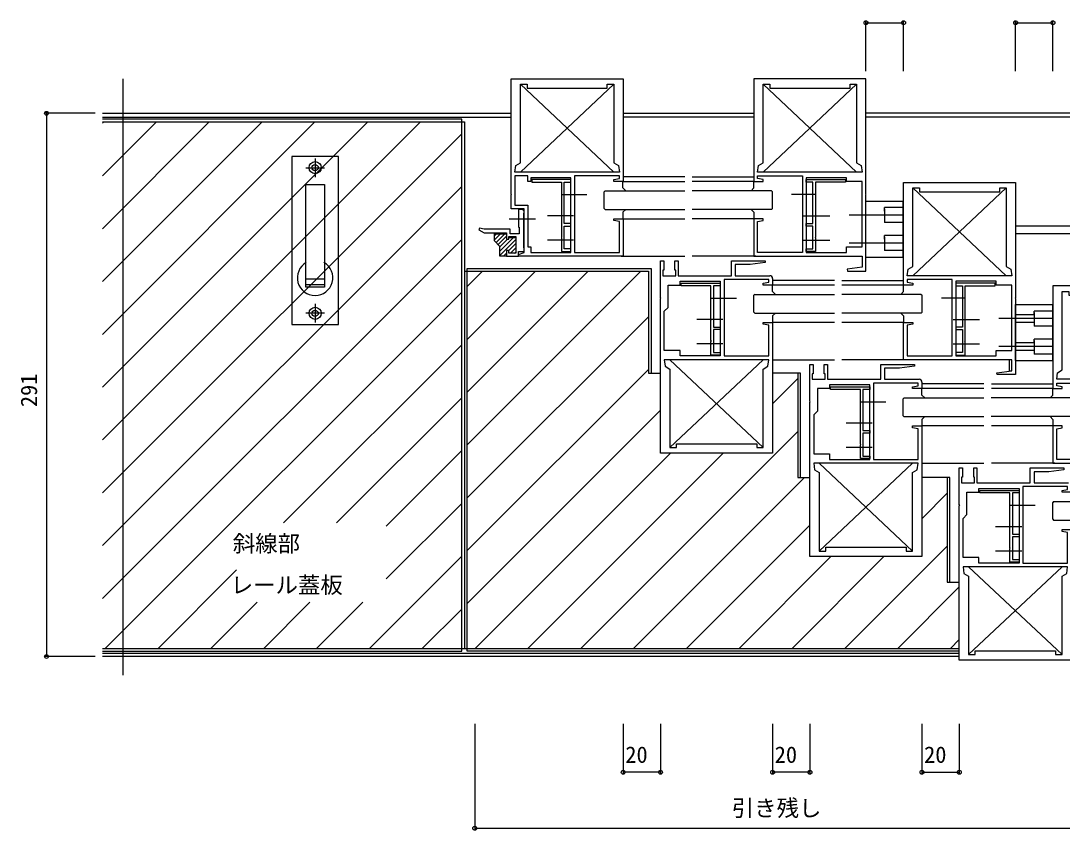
# Model space of a CAD drawing. Units: millimetres, scale not verified. Extents: x -699 to 701, y -1083 to 1079.
# Drawn here: x -220 to 338, y -425 to 8 of the extents above; entities that cross this region are included whole.
import ezdxf
from ezdxf.enums import TextEntityAlignment as Align

# ---------------------------------------------------------------- set-up
doc = ezdxf.new("R2010")
doc.units = ezdxf.units.MM
doc.header["$LTSCALE"] = 6
for name, color, linetype in [('0-1_USER1', 3, 'Continuous'), ('0-2_YKK_11', 7, 'Continuous'), ('0-3_YKK_12', 2, 'Continuous'), ('0-4_YKK_13', 4, 'Continuous'), ('0-6_YKK_D', 6, 'Continuous')]:
    doc.layers.add(name, color=color, linetype=linetype)
doc.styles.add('ＭＳ ゴシック', font='')
doc.styles.get('ＭＳ ゴシック').set_extended_font_data('MS Gothic')

msp = doc.modelspace()

# ---------------------------------------------------------------- linework, layer by layer
at = {"layer": '0-2_YKK_11'}
for p, q in [((231.45, -22.613), (173.45, -22.613)), ((-176.382, -46.385), (-175.76, -45.763)), ((-176.382, -74.673), (-147.472, -45.763)), ((-176.382, -102.96), (-119.184, -45.763)), ((-176.382, -131.248), (-90.896, -45.763)), ((-176.382, -159.536), (-62.608, -45.763)), ((-176.382, -187.824), (-34.321, -45.763)), ((-176.382, -216.112), (-6.033, -45.763)), ((-176.382, -244.399), (15.95, -52.068)), ((-62.55, -65.263), (-62.55, -75.263)), ((-67.55, -70.263), (-57.55, -70.263)), ((-176.382, -272.687), (15.95, -80.356)), ((-176.382, -300.975), (15.95, -108.644)), ((18.95, -133.931), (27.119, -125.763)), ((18.95, -162.219), (55.406, -125.763)), ((18.95, -190.507), (83.694, -125.763)), ((18.95, -218.795), (111.982, -125.763)), ((-67.55, -129.763), (-57.55, -129.763)), ((-67.55, -132.763), (-57.55, -132.763)), ((-174.881, -327.763), (15.95, -136.931)), ((-62.55, -143.263), (-62.55, -153.263)), ((-57.55, -148.263), (-67.55, -148.263)), ((18.95, -247.083), (115.95, -150.083)), ((-79.397, -260.566), (15.95, -165.219)), ((18.95, -275.37), (115.95, -178.37)), ((182.45, -196.734), (195.95, -183.234)), ((-51.109, -260.566), (15.95, -193.507)), ((18.95, -303.658), (122.45, -200.158)), ((79.709, -327.763), (195.95, -211.522)), ((-24.551, -262.295), (15.95, -221.795)), ((23.133, -327.763), (127.783, -223.113)), ((51.421, -327.763), (156.071, -223.113)), ((107.997, -327.763), (199.497, -236.263)), ((262.706, -257.917), (275.95, -244.673)), ((-24.551, -290.583), (15.95, -250.083)), ((136.284, -327.763), (202.147, -261.9)), ((221.148, -327.763), (275.95, -272.961)), ((-33.442, -327.763), (15.95, -278.37)), ((164.572, -327.763), (213.722, -278.613)), ((192.86, -327.763), (242.01, -278.613)), ((-146.594, -327.763), (-104.551, -285.72)), ((249.436, -327.763), (282.45, -294.748)), ((-118.306, -327.763), (-93.609, -303.066)), ((-90.018, -327.763), (-65.321, -303.066)), ((-61.73, -327.763), (-37.033, -303.066)), ((-5.155, -327.763), (15.95, -306.658)), ((277.723, -327.763), (282.45, -323.036)), ((-176.382, -327.763), (282.45, -327.763))]:
    msp.add_line(p, q, dxfattribs=at)
for points in [[(42.45, -84.413), (42.45, -22.613), (102.45, -22.613), (102.45, -77.613), (97.45, -77.613), (97.45, -76.613), (100.45, -76.113), (100.45, -74.613), (76.45, -74.613), (76.45, -115.613), (100.45, -115.613), (100.45, -99.113), (97.45, -98.613), (97.45, -97.613), (102.45, -97.613), (102.45, -117.613), (46.45, -117.613), (46.45, -116.77), (49.45, -115.613), (49.45, -92.313), (42.45, -92.313), (42.45, -84.813), (42.65, -84.613)], [(100.45, -72.613), (44.45, -72.613), (44.95, -69.113), (47.45, -67.613), (47.45, -25.613), (50.95, -25.613), (50.95, -27.613), (93.95, -27.613), (93.95, -25.613), (97.45, -25.613), (97.45, -67.613), (99.95, -69.113)], [(232.45, -84.413), (232.45, -22.613), (172.45, -22.613), (172.45, -77.613), (177.45, -77.613), (177.45, -76.613), (174.45, -76.113), (174.45, -74.613), (198.45, -74.613), (198.45, -115.613), (174.45, -115.613), (174.45, -99.113), (177.45, -98.613), (177.45, -97.613), (172.45, -97.613), (172.45, -117.613), (230.45, -117.613), (230.45, -123.613), (222.421, -124.679), (222.483, -125.613), (232.45, -125.613), (232.45, -84.813), (232.25, -84.613)], [(230.45, -72.613), (174.45, -72.613), (174.95, -69.113), (177.45, -67.613), (177.45, -25.613), (180.95, -25.613), (180.95, -27.613), (223.95, -27.613), (223.95, -25.613), (227.45, -25.613), (227.45, -67.613), (229.95, -69.113)], [(-75.05, -64.263), (-75.05, -154.263), (-50.05, -154.263), (-50.05, -64.263)], [(74.45, -115.613), (74.45, -75.613), (52.95, -75.613), (52.95, -77.613), (51.45, -77.613), (51.45, -74.613), (44.45, -74.613), (44.45, -90.313), (51.45, -90.313), (51.45, -112.613), (52.95, -112.613), (52.95, -115.613)], [(70.85, -100.113), (70.85, -78.013), (74.45, -78.013), (74.45, -76.613), (53.45, -76.613), (53.45, -78.013), (69.45, -78.013), (69.45, -95.913), (69.65, -96.113), (69.45, -96.313), (69.45, -107.413), (69.65, -107.613), (69.45, -107.813), (69.45, -108.913), (69.65, -109.113), (69.45, -109.313), (69.45, -115.113), (74.45, -115.113), (74.45, -113.713), (70.85, -113.713), (70.85, -101.513), (74.45, -101.513), (74.45, -100.113)], [(200.45, -75.613), (200.45, -115.613), (221.95, -115.613), (221.95, -112.613), (230.45, -112.613), (230.45, -77.613), (221.95, -77.613), (221.95, -75.613)], [(204.05, -100.113), (204.05, -78.013), (200.45, -78.013), (200.45, -76.613), (221.45, -76.613), (221.45, -78.013), (205.45, -78.013), (205.45, -95.913), (205.25, -96.113), (205.45, -96.313), (205.45, -107.413), (205.25, -107.613), (205.45, -107.813), (205.45, -108.913), (205.25, -109.113), (205.45, -109.313), (205.45, -115.113), (200.45, -115.113), (200.45, -113.713), (204.05, -113.713), (204.05, -101.513), (200.45, -101.513), (200.45, -100.113)], [(-67.55, -134.263), (-67.55, -79.263), (-57.55, -79.263), (-57.55, -134.263)], [(312.6, -78.113), (312.6, -139.913), (312.4, -140.113), (312.6, -140.313), (312.6, -181.113), (302.633, -181.113), (302.571, -180.179), (310.6, -179.113), (310.6, -173.113), (252.6, -173.113), (252.6, -153.113), (257.6, -153.113), (257.6, -154.113), (254.6, -154.613), (254.6, -171.113), (278.6, -171.113), (278.6, -130.113), (254.6, -130.113), (254.6, -131.613), (257.6, -132.113), (257.6, -133.113), (252.6, -133.113), (252.6, -78.113)], [(310.6, -128.113), (254.6, -128.113), (255.1, -124.613), (257.6, -123.113), (257.6, -81.113), (261.1, -81.113), (261.1, -83.113), (304.1, -83.113), (304.1, -81.113), (307.6, -81.113), (307.6, -123.113), (310.1, -124.613)], [(49.25, -113.113), (49.25, -94.613), (49.45, -94.613), (49.45, -93.613), (48.45, -92.613), (46.45, -92.613), (46.45, -97.313), (46.75, -97.613), (46.45, -97.913), (46.45, -102.113), (46.75, -102.113), (46.75, -105.613), (41.95, -105.613), (41.95, -103.113), (27.95, -103.113), (25.474, -102.607), (25.135, -103.509), (27.95, -105.113), (39.95, -105.113), (39.95, -108.613), (41.25, -108.613), (41.25, -107.613), (44.95, -107.613), (44.95, -116.113), (41.25, -116.113), (41.25, -114.613), (39.95, -114.613), (39.95, -117.613), (46.45, -117.613), (46.45, -115.113), (49.45, -115.113), (49.45, -113.113)], [(154.45, -131.113), (154.45, -171.113), (132.95, -171.113), (132.95, -168.113), (124.45, -168.113), (124.45, -147.113), (126.45, -145.113), (126.45, -133.113), (132.95, -133.113), (132.95, -131.113)], [(150.85, -133.513), (150.85, -155.613), (154.45, -155.613), (154.45, -157.013), (150.85, -157.013), (150.85, -169.213), (154.45, -169.213), (154.45, -170.613), (149.45, -170.613), (149.45, -164.813), (149.65, -164.613), (149.45, -164.413), (149.45, -163.313), (149.65, -163.113), (149.45, -162.913), (149.45, -151.813), (149.65, -151.613), (149.45, -151.413), (149.45, -133.513), (133.45, -133.513), (133.45, -132.113), (154.45, -132.113), (154.45, -133.513)], [(280.6, -131.113), (280.6, -171.113), (302.1, -171.113), (302.1, -168.113), (310.6, -168.113), (310.6, -133.113), (302.1, -133.113), (302.1, -131.113)], [(284.2, -133.513), (284.2, -155.613), (280.6, -155.613), (280.6, -157.013), (284.2, -157.013), (284.2, -169.213), (280.6, -169.213), (280.6, -170.613), (285.6, -170.613), (285.6, -164.813), (285.4, -164.613), (285.6, -164.413), (285.6, -163.313), (285.4, -163.113), (285.6, -162.913), (285.6, -151.813), (285.4, -151.613), (285.6, -151.413), (285.6, -133.513), (301.6, -133.513), (301.6, -132.113), (280.6, -132.113), (280.6, -133.513)], [(392.6, -195.413), (392.6, -133.613), (332.6, -133.613), (332.6, -188.613), (337.6, -188.613), (337.6, -187.613), (334.6, -187.113), (334.6, -185.613), (358.6, -185.613), (358.6, -226.613), (334.6, -226.613), (334.6, -210.113), (337.6, -209.613), (337.6, -208.613), (332.6, -208.613), (332.6, -228.613), (390.6, -228.613), (390.6, -234.613), (382.571, -235.679), (382.633, -236.613), (392.6, -236.613), (392.6, -195.813), (392.4, -195.613)], [(390.6, -183.613), (334.6, -183.613), (335.1, -180.113), (337.6, -178.613), (337.6, -136.613), (341.1, -136.613), (341.1, -138.613), (384.1, -138.613), (384.1, -136.613), (387.6, -136.613), (387.6, -178.613), (390.1, -180.113)], [(180.45, -173.113), (124.45, -173.113), (124.95, -176.613), (127.45, -178.113), (127.45, -220.113), (130.95, -220.113), (130.95, -218.113), (173.95, -218.113), (173.95, -220.113), (177.45, -220.113), (177.45, -178.113), (179.95, -176.613)], [(234.45, -226.613), (234.45, -186.613), (212.95, -186.613), (212.95, -188.613), (206.45, -188.613), (206.45, -200.613), (204.45, -202.613), (204.45, -223.613), (212.95, -223.613), (212.95, -226.613)], [(230.85, -189.013), (230.85, -211.113), (234.45, -211.113), (234.45, -212.513), (230.85, -212.513), (230.85, -224.713), (234.45, -224.713), (234.45, -226.113), (229.45, -226.113), (229.45, -220.313), (229.65, -220.113), (229.45, -219.913), (229.45, -218.813), (229.65, -218.613), (229.45, -218.413), (229.45, -207.313), (229.65, -207.113), (229.45, -206.913), (229.45, -189.013), (213.45, -189.013), (213.45, -187.613), (234.45, -187.613), (234.45, -189.013)], [(260.45, -228.613), (204.45, -228.613), (204.95, -232.113), (207.45, -233.613), (207.45, -275.613), (210.95, -275.613), (210.95, -273.613), (253.95, -273.613), (253.95, -275.613), (257.45, -275.613), (257.45, -233.613), (259.95, -232.113)], [(314.45, -242.113), (314.45, -282.113), (292.95, -282.113), (292.95, -279.113), (284.45, -279.113), (284.45, -258.113), (286.45, -256.113), (286.45, -244.113), (292.95, -244.113), (292.95, -242.113)], [(310.85, -244.513), (310.85, -266.613), (314.45, -266.613), (314.45, -268.013), (310.85, -268.013), (310.85, -280.213), (314.45, -280.213), (314.45, -281.613), (309.45, -281.613), (309.45, -275.813), (309.65, -275.613), (309.45, -275.413), (309.45, -274.313), (309.65, -274.113), (309.45, -273.913), (309.45, -262.813), (309.65, -262.613), (309.45, -262.413), (309.45, -244.513), (293.45, -244.513), (293.45, -243.113), (314.45, -243.113), (314.45, -244.513)], [(340.45, -284.113), (284.45, -284.113), (284.95, -287.613), (287.45, -289.113), (287.45, -331.113), (290.95, -331.113), (290.95, -329.113), (333.95, -329.113), (333.95, -331.113), (337.45, -331.113), (337.45, -289.113), (339.95, -287.613)]]:
    msp.add_lwpolyline(points, close=True, dxfattribs=at)
for points in [[(-176.382, -329.263), (15.95, -329.263), (15.95, -44.263), (-176.382, -44.263)], [(-176.382, -45.763), (17.45, -45.763), (17.45, -327.763)], [(122.45, -223.113), (122.45, -140.313), (122.65, -140.113), (122.45, -139.913), (122.45, -120.113), (124.15, -120.113), (124.15, -125.113), (123.65, -125.113), (123.65, -128.113), (130.65, -128.113), (130.65, -125.113), (130.15, -125.113), (130.15, -120.113), (131.85, -120.113), (131.85, -128.113), (160.45, -128.113), (160.45, -120.113), (178.45, -120.113), (178.45, -121.113), (170.45, -122.113), (162.45, -122.113), (162.45, -128.113), (180.95, -128.113)], [(17.45, -125.763), (115.95, -125.763), (115.95, -180.263), (122.45, -180.263)], [(282.45, -329.263), (18.95, -329.263), (18.95, -124.263), (117.45, -124.263), (117.45, -180.263)], [(182.45, -129.613), (182.45, -133.113), (177.45, -133.113), (177.45, -132.113), (180.45, -131.613), (180.45, -130.113), (156.45, -130.113), (156.45, -171.113), (180.45, -171.113), (180.45, -154.613), (177.45, -154.113), (177.45, -153.113), (182.45, -153.113), (182.45, -223.113), (122.45, -223.113)], [(202.45, -278.613), (202.45, -195.813), (202.65, -195.613), (202.45, -195.413), (202.45, -175.613), (204.15, -175.613), (204.15, -180.613), (203.65, -180.613), (203.65, -183.613), (210.65, -183.613), (210.65, -180.613), (210.15, -180.613), (210.15, -175.613), (211.85, -175.613), (211.85, -183.613), (240.45, -183.613), (240.45, -175.613), (258.45, -175.613), (258.45, -176.613), (250.45, -177.613), (242.45, -177.613), (242.45, -183.613), (260.95, -183.613)], [(309.1, -173.113), (309.1, -179.113), (310.6, -179.113)], [(197.45, -236.263), (197.45, -180.263), (182.45, -180.263)], [(195.95, -180.263), (195.95, -236.263), (202.45, -236.263)], [(262.45, -185.113), (262.45, -188.613), (257.45, -188.613), (257.45, -187.613), (260.45, -187.113), (260.45, -185.613), (236.45, -185.613), (236.45, -226.613), (260.45, -226.613), (260.45, -210.113), (257.45, -209.613), (257.45, -208.613), (262.45, -208.613), (262.45, -278.613), (202.45, -278.613)], [(282.45, -334.113), (282.45, -251.313), (282.65, -251.113), (282.45, -250.913), (282.45, -231.113), (284.15, -231.113), (284.15, -236.113), (283.65, -236.113), (283.65, -239.113), (290.65, -239.113), (290.65, -236.113), (290.15, -236.113), (290.15, -231.113), (291.85, -231.113), (291.85, -239.113), (320.45, -239.113), (320.45, -231.113), (338.45, -231.113), (338.45, -232.113), (330.45, -233.113), (322.45, -233.113), (322.45, -239.113), (340.95, -239.113)], [(277.45, -292.263), (277.45, -236.263), (262.45, -236.263)], [(275.95, -236.263), (275.95, -292.263), (282.45, -292.263)], [(342.45, -240.613), (342.45, -244.113), (337.45, -244.113), (337.45, -243.113), (340.45, -242.613), (340.45, -241.113), (316.45, -241.113), (316.45, -282.113), (340.45, -282.113), (340.45, -265.613), (337.45, -265.113), (337.45, -264.113), (342.45, -264.113), (342.45, -334.113), (282.45, -334.113)]]:
    msp.add_lwpolyline(points, dxfattribs=at)
for centre, radius in [((-62.55, -70.263), 3.25), ((-62.55, -70.263), 1.7), ((-62.55, -148.263), 3.25), ((-62.55, -148.263), 1.7)]:
    msp.add_circle(centre, radius, dxfattribs=at)
for centre, radius, start, end in [((-62.55, -129.263), 9.5, 120, 60), ((180.95, -129.613), 1.5, 0, 89.99998), ((260.95, -185.113), 1.5, 0, 89.99998)]:
    msp.add_arc(centre, radius, start, end, dxfattribs=at)
at = {"layer": '0-3_YKK_12'}
for p, q in [((-165.5, -22.613), (-165.5, -342.113)), ((97.45, -25.613), (47.45, -72.613)), ((47.45, -25.613), (97.45, -72.613)), ((177.45, -25.613), (227.45, -72.613)), ((227.45, -25.613), (177.45, -72.613)), ((177.45, -25.613), (227.45, -72.613)), ((-176.382, -41.113), (42.45, -41.113)), ((-176.382, -43.113), (42.45, -43.113)), ((102.45, -41.113), (172.45, -41.113)), ((172.45, -43.113), (102.45, -43.113)), ((445.6, -41.113), (232.45, -41.113)), ((445.6, -43.113), (232.45, -43.113)), ((135.45, -75.113), (102.45, -75.113)), ((102.45, -77.613), (135.45, -77.613)), ((139.45, -75.113), (172.45, -75.113)), ((172.45, -77.613), (139.45, -77.613)), ((92.8, -82.613), (92.3, -83.113)), ((92.3, -92.113), (92.3, -83.113)), ((92.8, -82.613), (135.45, -82.613)), ((181.95, -82.613), (139.3, -82.613)), ((181.95, -82.613), (182.45, -83.113)), ((182.45, -92.113), (182.45, -83.113)), ((307.6, -81.113), (257.6, -128.113)), ((257.6, -81.113), (307.6, -128.113)), ((92.3, -92.113), (92.8, -92.613)), ((92.8, -92.613), (135.45, -92.613)), ((102.45, -97.613), (135.45, -97.613)), ((172.45, -97.613), (139.45, -97.613)), ((445.6, -101.613), (312.6, -101.613)), ((445.6, -105.613), (312.6, -105.613)), ((101.3, -117.613), (135.45, -117.613)), ((173.45, -117.613), (139.45, -117.613)), ((215.6, -130.613), (182.45, -130.613)), ((215.6, -133.113), (182.45, -133.113)), ((219.6, -130.613), (252.6, -130.613)), ((252.6, -133.113), (219.6, -133.113)), ((172.95, -138.113), (172.45, -138.613)), ((172.45, -147.613), (172.45, -138.613)), ((172.95, -138.113), (215.6, -138.113)), ((262.1, -138.113), (219.45, -138.113)), ((262.1, -138.113), (262.6, -138.613)), ((262.6, -147.613), (262.6, -138.613)), ((172.45, -147.613), (172.95, -148.113)), ((172.95, -148.113), (215.6, -148.113)), ((215.6, -153.113), (182.45, -153.113)), ((252.6, -153.113), (219.6, -153.113)), ((127.45, -220.113), (177.45, -173.113)), ((177.45, -220.113), (127.45, -173.113)), ((182.45, -173.113), (215.6, -173.113)), ((253.6, -173.113), (219.6, -173.113)), ((295.6, -186.113), (262.45, -186.113)), ((295.6, -188.613), (262.45, -188.613)), ((299.6, -186.113), (332.6, -186.113)), ((332.6, -188.613), (299.6, -188.613)), ((252.95, -193.613), (252.45, -194.113)), ((252.45, -203.113), (252.45, -194.113)), ((252.95, -193.613), (295.6, -193.613)), ((342.1, -193.613), (299.45, -193.613)), ((252.45, -203.113), (252.95, -203.613)), ((252.95, -203.613), (295.6, -203.613)), ((295.6, -208.613), (262.45, -208.613)), ((332.6, -208.613), (299.6, -208.613)), ((257.45, -275.613), (207.45, -228.613)), ((207.45, -275.613), (257.45, -228.613)), ((262.45, -228.613), (295.6, -228.613)), ((333.6, -228.613), (299.6, -228.613)), ((332.95, -249.113), (332.45, -249.613)), ((332.45, -258.613), (332.45, -249.613)), ((332.95, -249.113), (375.6, -249.113)), ((332.45, -258.613), (332.95, -259.113)), ((332.95, -259.113), (375.6, -259.113)), ((287.45, -331.113), (337.45, -284.113)), ((337.45, -331.113), (287.45, -284.113)), ((282.45, -330.413), (-176.382, -330.413)), ((282.45, -332.113), (-176.382, -332.113))]:
    msp.add_line(p, q, dxfattribs=at)
for points in [[(182.45, -92.113), (181.95, -92.613), (139.3, -92.613)], [(262.6, -147.613), (262.1, -148.113), (219.45, -148.113)], [(342.6, -203.113), (342.1, -203.613), (299.45, -203.613)]]:
    msp.add_lwpolyline(points, dxfattribs=at)
at = {"layer": '0-4_YKK_13'}
for p, q in [((102.3, -81.113), (102.3, -77.613)), ((172.45, -81.113), (172.45, -77.613)), ((102.3, -81.113), (103.8, -82.613)), ((172.45, -81.113), (170.95, -82.613)), ((69.45, -84.613), (83.051, -84.613)), ((205.45, -84.613), (192.665, -84.613)), ((232.45, -88.113), (252.45, -88.113)), ((232.45, -118.113), (232.45, -88.113)), ((170.95, -92.613), (172.45, -94.113)), ((172.45, -94.113), (172.45, -97.613)), ((242.45, -93.613), (242.45, -91.613)), ((252.45, -91.613), (242.45, -91.613)), ((242.45, -92.326), (242.45, -98.899)), ((41.45, -97.613), (55.45, -97.613)), ((75.85, -96.113), (61.85, -96.113)), ((75.85, -96.113), (61.85, -96.113)), ((199.05, -96.113), (213.05, -96.113)), ((247.45, -95.613), (223.45, -95.613)), ((252.45, -95.613), (232.45, -95.613)), ((242.45, -97.613), (242.45, -99.613)), ((252.45, -99.613), (242.45, -99.613)), ((33.45, -106.746), (34.583, -105.613)), ((33.45, -108.991), (36.828, -105.613)), ((34.365, -110.321), (39.073, -105.613)), ((35.488, -111.444), (39.95, -106.981)), ((36.45, -114.971), (44.309, -107.113)), ((36.45, -112.726), (40.563, -108.613)), ((36.45, -117.216), (44.95, -108.716)), ((41.25, -107.926), (42.063, -107.113)), ((41.25, -114.662), (44.95, -110.962)), ((75.85, -109.113), (61.85, -109.113)), ((75.85, -109.113), (61.85, -109.113)), ((199.05, -109.113), (213.05, -109.113)), ((247.45, -110.613), (223.45, -110.613)), ((252.45, -110.613), (232.45, -110.613)), ((242.45, -108.613), (242.45, -106.613)), ((252.45, -106.613), (242.45, -106.613)), ((242.45, -107.326), (242.45, -113.899)), ((38.299, -117.613), (39.95, -115.962)), ((42.044, -116.113), (44.95, -113.207)), ((44.289, -116.113), (44.95, -115.452)), ((242.45, -112.613), (242.45, -114.613)), ((252.45, -114.613), (242.45, -114.613)), ((182.45, -136.613), (182.45, -133.113)), ((252.6, -136.613), (252.6, -133.113)), ((182.45, -136.613), (183.95, -138.113)), ((252.6, -136.613), (251.1, -138.113)), ((149.45, -140.113), (163.051, -140.113)), ((285.6, -140.113), (272.815, -140.113)), ((312.6, -173.613), (312.6, -143.613)), ((312.6, -143.613), (332.6, -143.613)), ((332.6, -173.613), (332.6, -143.613)), ((251.1, -148.113), (252.6, -149.613)), ((252.6, -149.613), (252.6, -153.113)), ((322.6, -149.113), (312.6, -149.113)), ((332.6, -147.113), (322.6, -147.113)), ((322.6, -149.113), (322.6, -147.113)), ((322.6, -147.826), (322.6, -154.399)), ((155.85, -151.613), (141.85, -151.613)), ((155.85, -151.613), (141.85, -151.613)), ((279.2, -151.613), (293.2, -151.613)), ((327.6, -151.113), (303.6, -151.113)), ((332.6, -151.113), (312.6, -151.113)), ((322.6, -153.113), (312.6, -153.113)), ((322.6, -153.113), (322.6, -155.113)), ((332.6, -155.113), (322.6, -155.113)), ((155.85, -164.613), (141.85, -164.613)), ((155.85, -164.613), (141.85, -164.613)), ((279.2, -164.613), (293.2, -164.613)), ((327.6, -166.113), (303.6, -166.113)), ((322.6, -164.113), (312.6, -164.113)), ((332.6, -166.113), (312.6, -166.113)), ((332.6, -162.113), (322.6, -162.113)), ((322.6, -164.113), (322.6, -162.113)), ((322.6, -162.826), (322.6, -169.399)), ((322.6, -168.113), (312.6, -168.113)), ((322.6, -168.113), (322.6, -170.113)), ((332.6, -170.113), (322.6, -170.113)), ((312.6, -173.613), (332.6, -173.613)), ((262.45, -192.113), (262.45, -188.613)), ((332.6, -192.113), (332.6, -188.613)), ((262.45, -192.113), (263.95, -193.613)), ((332.6, -192.113), (331.1, -193.613)), ((229.45, -195.613), (243.051, -195.613)), ((331.1, -203.613), (332.6, -205.113)), ((332.6, -205.113), (332.6, -208.613)), ((235.85, -207.113), (221.85, -207.113)), ((235.85, -207.113), (221.85, -207.113)), ((235.85, -220.113), (221.85, -220.113)), ((235.85, -220.113), (221.85, -220.113)), ((309.45, -251.113), (323.051, -251.113)), ((315.85, -262.613), (301.85, -262.613)), ((315.85, -262.613), (301.85, -262.613)), ((315.85, -275.613), (301.85, -275.613)), ((315.85, -275.613), (301.85, -275.613))]:
    msp.add_line(p, q, dxfattribs=at)
for points in [[(232.45, -118.113), (252.45, -118.113), (252.45, -88.113)], [(103.8, -92.613), (102.3, -94.113), (102.3, -97.613)], [(183.95, -148.113), (182.45, -149.613), (182.45, -153.113)], [(263.95, -203.613), (262.45, -205.113), (262.45, -208.613)]]:
    msp.add_lwpolyline(points, dxfattribs=at)
msp.add_lwpolyline([(44.95, -107.113), (44.95, -116.113), (41.25, -116.113), (41.25, -114.613), (39.95, -114.613), (39.95, -117.613), (36.45, -117.613), (36.45, -112.406), (33.45, -109.406), (33.45, -105.613), (39.95, -105.613), (39.95, -108.613), (41.25, -108.613), (41.25, -107.113)], close=True, dxfattribs=at)
at = {"layer": '0-6_YKK_D'}
for p, q in [((232.45, -18.613), (232.45, 8.387)), ((232.45, 7.387), (252.6, 7.387)), ((252.6, -18.613), (252.6, 8.387)), ((312.6, -18.613), (312.6, 8.387)), ((312.6, 7.387), (332.6, 7.387)), ((332.6, -18.613), (332.6, 8.387)), ((-180.382, -41.113), (-207.382, -41.113)), ((-206.382, -41.113), (-206.382, -332.113)), ((-180.382, -332.113), (-207.382, -332.113)), ((22.95, -368.113), (22.95, -425.113)), ((102.45, -368.113), (102.45, -395.113)), ((122.45, -368.113), (122.45, -395.113)), ((182.45, -368.113), (182.45, -395.113)), ((202.45, -368.113), (202.45, -395.113)), ((262.45, -368.113), (262.45, -395.113)), ((282.45, -368.113), (282.45, -395.113)), ((122.45, -394.113), (102.45, -394.113)), ((202.45, -394.113), (182.45, -394.113)), ((262.45, -394.113), (282.45, -394.113)), ((22.95, -424.113), (362.45, -424.113))]:
    msp.add_line(p, q, dxfattribs=at)
for centre in [(232.45, 7.387), (252.6, 7.387), (312.6, 7.387), (332.6, 7.387), (-206.382, -41.113), (-206.382, -332.113), (102.45, -394.113), (122.45, -394.113), (182.45, -394.113), (202.45, -394.113), (262.45, -394.113), (282.45, -394.113), (22.95, -424.113)]:
    msp.add_circle(centre, 1.02, dxfattribs=at)

# ---------------------------------------------------------------- texts
at = {"layer": '0-1_USER1', "style": 'ＭＳ ゴシック'}
for s, p in [('斜線部', (-106.618, -278.637)), ('レール蓋板', (-107.709, -300.853))]:
    msp.add_text(s, height=8.798, dxfattribs=at).set_placement(p, align=Align.BOTTOM_LEFT)
at = {"layer": '0-6_YKK_D', "style": 'ＭＳ ゴシック'}
msp.add_text('291', height=8.798, rotation=90, dxfattribs=at).set_placement((-208.782, -198.511), align=Align.BOTTOM_LEFT)
for s, p in [('20', (103.586, -391.713)), ('20', (183.586, -391.713)), ('20', (263.586, -391.713)), ('引き残し', (160.586, -420.349))]:
    msp.add_text(s, height=8.798, dxfattribs=at).set_placement(p, align=Align.BOTTOM_LEFT)

doc.saveas('drawing.dxf')
